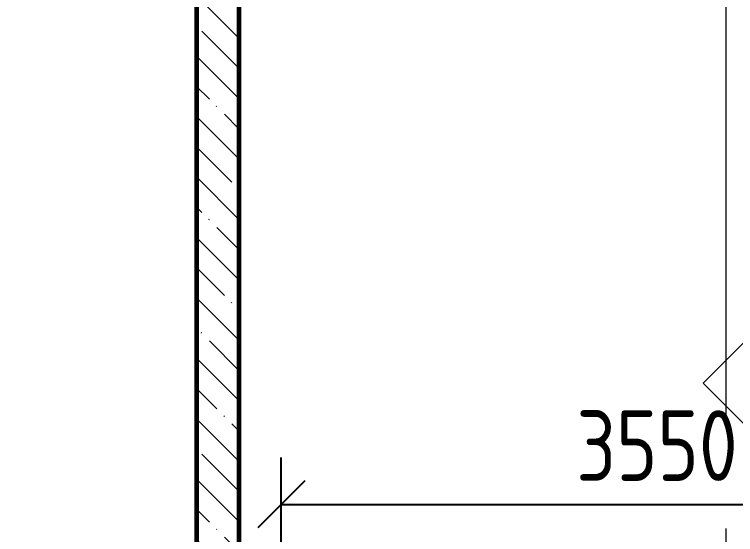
# Model space of a CAD drawing. Header units: millimetres. Extents: x -592259 to 288321, y -552984 to 293768.
# Drawn here: x 89027 to 92434, y 41035 to 43489 of the extents above; entities that cross this region are included whole.
import ezdxf

# ---------------------------------------------------------------- set-up
doc = ezdxf.new("R2010")
doc.units = ezdxf.units.MM
doc.linetypes.add('ADSK_Линия сетки', pattern=[2500, 2000, -250, 0, -250])
doc.layers.get('Defpoints').update_dxf_attribs({"color": 250})
for name, color, linetype, lineweight in [('4.1) Штук. 3.1 вып', 6, 'Continuous', 60), ('4.2) Штук 4 вып', 6, 'Continuous', 60), ('A-____-____-DIMS', 250, 'Continuous', 9), ('A-WALL-____-IDEN', 250, 'Continuous', 9), ('A-WALL-____-MCUT', 250, 'Continuous', 13), ('A-WALL-____-PATT', 250, 'Continuous', 13), ('S-GRID-____-OTLN', 250, 'Continuous', 9)]:
    doc.layers.add(name, color=color, linetype=linetype, lineweight=lineweight)
doc.styles.get("Standard").update_dxf_attribs({"font": 'ГОСТ тип А.ttf'})
doc.dimstyles.new('А3', dxfattribs={"dimtxt": 333, "dimasz": 222, "dimexe": 222, "dimexo": 111, "dimgap": 111, "dimtad": 1, "dimtoh": 1, "dimdec": 0, "dimrnd": 0.0015, "dimzin": 0, "dimdsep": 46, "dimtxsty": 'Standard', "dimblk": 'OBLIQUE', "dimcen": 0, "dimclrd": 7, "dimclre": 7, "dimclrt": 7, "dimadec": 0, "dimazin": 0, "dimtfac": 1, "dimtdec": 0, "dimtofl": 0, "dimtmove": 0, "dimatfit": 3, "dimfxl": 1, "dimtolj": 1, "dimtzin": 0, "dimarcsym": 0})

# ---------------------------------------------------------------- blocks, each defined once
blk = doc.blocks.new('ADSK_Марка_Стена - Экземпляр_ADSK_Позиция-30564885-АР1_Маркировочный план 1 этажа С2и3')
at = {"layer": 'A-WALL-____-IDEN'}
for p, q in [((-0.156, 4.37), (-4.213, 0.312)), ((3.901, 0.312), (-0.156, 4.37)), ((-4.213, 0.312), (-0.156, -3.745)), ((-0.156, -3.745), (3.901, 0.312))]:
    blk.add_line(p, q, dxfattribs=at)
blk = doc.blocks.new('_Oblique')
at = {"color": 0, "linetype": 'ByBlock', "lineweight": -2}
blk.add_line((-0.5, -0.5), (0.5, 0.5), dxfattribs=at)
blk = doc.blocks.new('*D2623')
at = {"layer": 'A-____-____-DIMS', "color": 7, "lineweight": -2, "transparency": 16777216}
for p, q in [((90287.9, 40286), (90287.9, 41398.9)), ((93837.9, 40586), (93837.9, 41398.9)), ((90287.9, 41176.9), (93837.9, 41176.9))]:
    blk.add_line(p, q, dxfattribs=at)
at = {"layer": 'Defpoints', "color": 0, "transparency": 16777216}
for p in [(93837.9, 41176.9), (93837.9, 40475), (90287.9, 40175)]:
    blk.add_point(p, dxfattribs=at)
at = {"layer": 'A-____-____-DIMS', "color": 7, "lineweight": -2, "transparency": 16777216, "xscale": 222, "yscale": 222, "zscale": 222, "rotation": 180}
blk.add_blockref('_Oblique', (90287.9, 41176.9), dxfattribs=at)
at = {"layer": 'A-____-____-DIMS', "color": 7, "lineweight": -2, "transparency": 16777216, "xscale": 222, "yscale": 222, "zscale": 222}
blk.add_blockref('_Oblique', (93837.9, 41176.9), dxfattribs=at)
at = {"layer": 'A-____-____-DIMS', "color": 7, "transparency": 16777216, "insert": (92062.9, 41454.4), "char_height": 333, "width": 1.792, "attachment_point": 5}
blk.add_mtext('\\A1;3550', dxfattribs=at)

msp = doc.modelspace()

# ---------------------------------------------------------------- hatches: boundary and pattern name
at = {"layer": 'A-WALL-____-PATT', "lineweight": 15, "true_color": 0x000000}
h = msp.add_hatch(dxfattribs=at)
h.set_pattern_fill('FP_1', color=18, style=0, pattern_type=2)
h.set_pattern_definition([(135, (12287.91, -0.0006), (-142.5612, -142.5612), []), (135, (12430.48, -0.0006), (-142.5612, -142.5612), [252.016, -50.403, 3.353, -47.05])])
h.paths.add_polyline_path([(89887.8919, 40174.9994), (90087.8919, 40174.9994), (90087.8919, 45324.9994), (89887.8919, 45324.9994), (89887.8919, 40475)])
h.paths.add_polyline_path([(89930.2437, 45724.9994), (90087.8919, 45724.9994), (90087.8919, 45905), (89887.8919, 45904.9403), (89887.8919, 45724.9994)])

# ---------------------------------------------------------------- linework, layer by layer
at = {"layer": '4.1) Штук. 3.1 вып'}
msp.add_line((90087.9138, 45324.9994), (90087.9138, 40174.9994), dxfattribs=at)
at = {"layer": '4.2) Штук 4 вып'}
msp.add_lwpolyline([(86417.9138, 43754.9403), (89887.8919, 43754.9403), (89887.8919, 39974.9994), (86417.9138, 39974.9994)], close=True, dxfattribs=at)
at = {"layer": 'A-WALL-____-MCUT', "color": 18, "lineweight": 15, "true_color": 0x000000}
for p, q in [((90087.8919, 40174.9994), (90087.8919, 45324.9994)), ((89887.8919, 43754.9403), (89887.8919, 40174.9994))]:
    msp.add_line(p, q, dxfattribs=at)
at = {"layer": 'S-GRID-____-OTLN', "color": 18, "linetype": 'ADSK_Линия сетки', "true_color": 0x000000}
for p, q in [((90087.9138, 61063.6538), (90087.9138, -2919.5356)), ((92387.9138, 61063.6538), (92387.9138, -2919.5356))]:
    msp.add_line(p, q, dxfattribs=at)

# ---------------------------------------------------------------- block references
at = {"layer": 'A-WALL-____-IDEN', "color": 18, "true_color": 0x000000, "xscale": 99.99999999999993, "yscale": 99.99999999999993, "zscale": 99.99999999999993}
msp.add_blockref('ADSK_Марка_Стена - Экземпляр_ADSK_Позиция-30564885-АР1_Маркировочный план 1 этажа С2и3', (92701.658, 41717.681), dxfattribs=at)

# ---------------------------------------------------------------- dimensions: what is measured, and where the dimension line sits
at = {"layer": 'A-____-____-DIMS', "color": 18, "true_color": 0x000000}
dim = msp.add_linear_dim(base=(93837.8919, 41176.8807), p1=(90287.8919, 40174.9994), p2=(93837.8919, 40475), dimstyle='А3', dxfattribs=at)
dim.commit()
dim.dimension.update_dxf_attribs({"geometry": '*D2623', "text_midpoint": (92062.8919, 41454.3807)})

doc.saveas('drawing.dxf')
